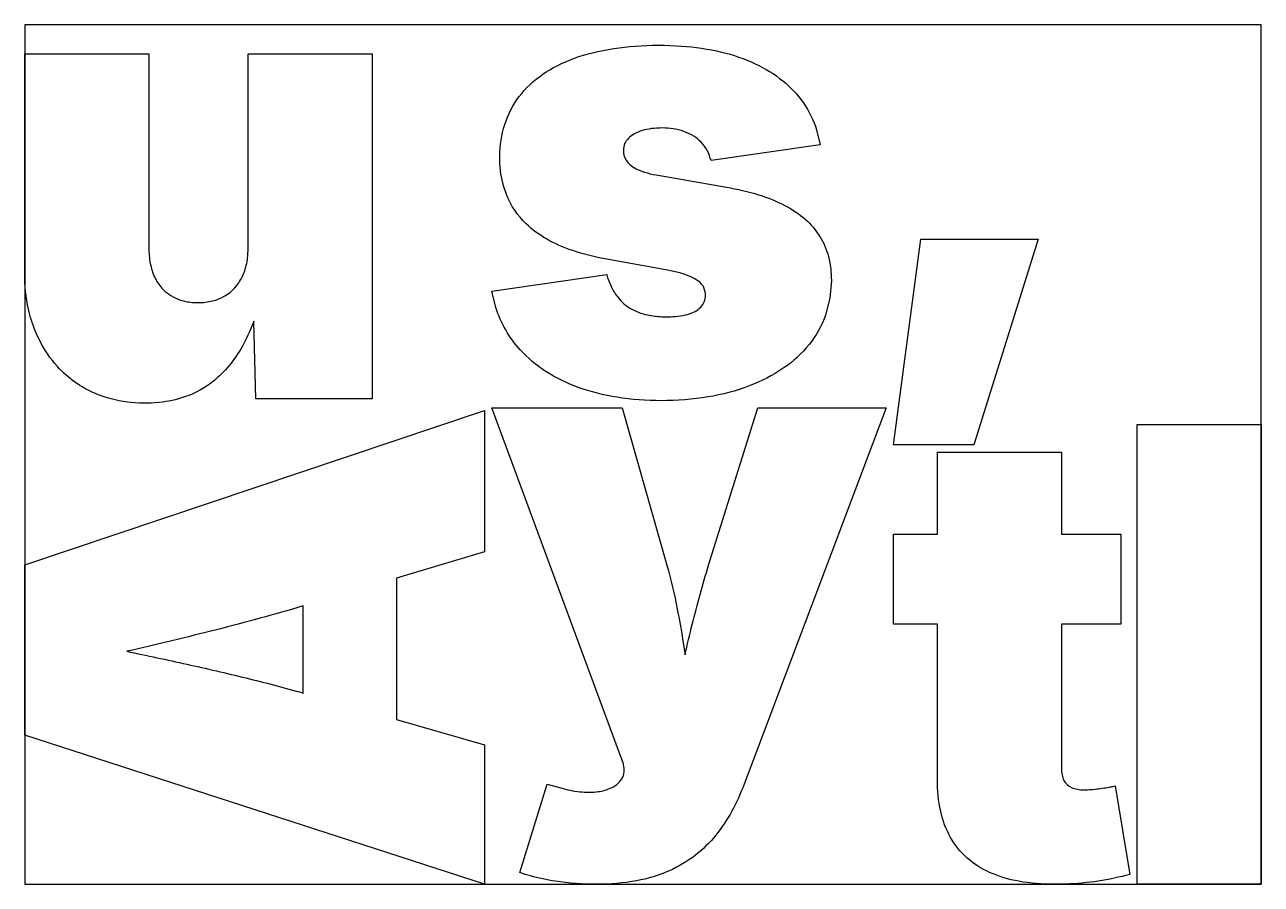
# Model space of a CAD drawing. Header units: millimetres. Extents: x 0 to 1711, y 0 to 1190.
import ezdxf

# ---------------------------------------------------------------- set-up
doc = ezdxf.new("R2010")
doc.units = ezdxf.units.MM
doc.layers.add('CUT', color=7, linetype='Continuous')
doc.layers.add('ROLL', color=1, linetype='Continuous')

msp = doc.modelspace()

# ---------------------------------------------------------------- linework, layer by layer
at = {"layer": 'CUT'}
for points in [[(316.9, 779.7, -0.035325), (303.3, 748.7, -0.044227), (285.6, 721.4, -0.053349), (263.5, 698.5, -0.090627), (221.2, 674.7, -0.0577), (186.2, 667.1, -0.056698), (142, 667.6, -0.069011), (97.8, 679.4, -0.108133), (45.3, 716.7, -0.067945), (20.7, 752.6, -0.061803), (5.3, 796, -0.055329), (0, 845.5), (0, 1149.6), (171.7, 1149.6), (171.7, 881.3, 0.049462), (173.8, 859.2, 0.061125), (179.8, 840.5, 0.072168), (189.7, 825.5, 0.115882), (211.2, 810.5, 0.067495), (229.6, 805.9, 0.057192), (250.3, 805.9, 0.066735), (268.7, 810.5, 0.150623), (296.1, 832.6, 0.067425), (304.4, 849.4, 0.057269), (308.7, 869.9), (309.2, 881.3), (309.2, 1149.6), (480.9, 1149.6), (480.9, 672), (319.9, 672)], [(1100.9, 1023.6), (949.7, 1001.8, 0.063992), (944.3, 1016, 0.132073), (925.1, 1036.1, 0.054799), (912.1, 1042.2, 0.045796), (897.4, 1045.9, 0.069182), (867.2, 1046.1, 0.039868), (854.5, 1043.4, 0.051647), (843.8, 1039, 0.070666), (835.5, 1033, 0.09407), (830.2, 1025.4, 0.104732), (828.4, 1016.3, 0.143428), (832.1, 1002.6, 0.073731), (837.5, 996.3, 0.059646), (846, 990.7, 0.043986), (857.8, 985.9, 0.031712), (873.6, 982.1), (971, 965, -0.032327), (1015.6, 954.5, -0.044798), (1052, 939.7, -0.060208), (1080.2, 920.6, -0.073411), (1100.2, 897, -0.075382), (1112.3, 868.9, -0.064401), (1116.2, 836.1), (1114.2, 811.2), (1108.3, 788.1, -0.084579), (1085.5, 747.3, -0.073394), (1049.7, 714.3, -0.059904), (1002.5, 689.9, -0.049118), (945.6, 674.7, -0.041807), (880.9, 669.5, -0.040053), (819.6, 674.2, -0.047408), (766, 687.9, -0.05633), (721.1, 710.1, -0.065351), (685.6, 740, -0.107521), (652, 798.4), (646.4, 821.1), (805.3, 844.2, 0.04176), (811.9, 826.8, 0.055152), (821, 812.3, 0.098029), (839.9, 796.2, 0.060118), (856.6, 789.5, 0.048085), (876.9, 786.1, 0.031687), (896.7, 785.9, 0.033848), (911.2, 787.6, 0.047218), (923, 790.9, 0.06709), (932.1, 795.9, 0.089701), (938.4, 802.6, 0.098526), (941.6, 810.8, 0.083577), (941.6, 820, 0.14393), (936.2, 831.3, 0.071993), (928.7, 837.4, 0.046741), (918.2, 842.5, 0.029155), (904.4, 846.9, 0.018236), (887.3, 850.6), (802.7, 866, -0.037099), (758.3, 877.2, -0.04888), (722, 893.4, -0.061887), (693.8, 914.4, -0.107274), (666.6, 954.9, -0.065949), (658.5, 987.8, -0.063622), (659.2, 1030, -0.083283), (672.7, 1072.3, -0.084019), (698.9, 1106.9, -0.071984), (736.9, 1133.3, -0.05635), (785.8, 1151.2, -0.043381), (844.9, 1160.4, -0.034792), (908.6, 1160.5, -0.041138), (964, 1152.2, -0.050677), (1011, 1136, -0.061658), (1049.1, 1112.3, -0.070976), (1077.5, 1081.7, -0.073735), (1095.8, 1044.5)], [(913.8, 317.8, -0.011732), (934.5, 401.4, -0.00769), (946.3, 441.6), (1014.6, 659.5), (1192.3, 659.5), (995.4, 138.4, -0.034724), (978.4, 101, -0.046708), (956.2, 67.8, -0.057028), (927.7, 39.9, -0.061098), (891.6, 18.5, -0.056768), (846.7, 4.8, -0.047138), (792.1, 0, -0.036853), (734, 4.3, -0.031137), (699.8, 11.5, -0.022001), (685.3, 16.2), (722.9, 138.4), (745.1, 132.4, 0.0455), (771.4, 127.8, 0.055212), (793.7, 128.3, 0.073066), (811.3, 133.3, 0.103971), (823.4, 142.1, 0.210249), (829.5, 160.6), (827.9, 167.9), (823.2, 181.5), (646.4, 659.5), (826.7, 659.5), (888.6, 441.6, -0.021022), (903, 380.8, -0.007662), (910.4, 339.3)], [(1508.9, 136.3), (1529.4, 13.7, -0.058341), (1440.5, 0.3, -0.008793), (1424.8, 0, -0.045164), (1375.6, 4.1, -0.061172), (1335.2, 16.4, -0.076965), (1303.7, 36.7, -0.082426), (1281.1, 64.9, -0.072591), (1267.5, 101, -0.055866), (1262.9, 144.8), (1262.9, 360.1), (1202.3, 360.1), (1202.3, 484.8), (1262.9, 484.8), (1262.9, 598.4), (1434.6, 598.4), (1434.6, 484.8), (1516.6, 484.8), (1516.6, 360.1), (1434.6, 360.1), (1434.6, 160.6, 0.049575), (1435.5, 151.4, 0.070009), (1438, 143.9, 0.172869), (1448.6, 134, 0.063202), (1456.8, 131.5, 0.043916), (1467.1, 130.7, 0.023913), (1481.1, 131.7, 0.016821), (1501.1, 134.5, 0.015466), (1507, 135.7)], [(141.4, 322.5, -0.002549), (224.3, 304.7, -0.005798), (306, 285.7, -0.00939), (385.3, 264.8), (385.3, 385.3, -0.009677), (265.4, 352.4, -0.005681)]]:
    msp.add_lwpolyline(points, format="xyb", close=True, dxfattribs=at)
for points in [[(1202.3, 608.4), (1239.9, 892.9), (1402.2, 892.9), (1313.3, 608.4), (1202.3, 608.4)], [(636.4, 656.1), (636.4, 460.4), (514.3, 423.7), (514.3, 228.1), (636.4, 193.1), (636.4, 0), (0, 206.3), (0, 442.1)], [(1539.4, 636.4), (1711.2, 636.4), (1711.2, 0), (1539.4, 0), (1539.4, 636.4)]]:
    msp.add_lwpolyline(points, close=True, dxfattribs=at)
at = {"layer": 'ROLL'}
msp.add_lwpolyline([(0, 0), (1711.2, 0), (1711.2, 1190), (0, 1190)], close=True, dxfattribs=at)

doc.saveas('drawing.dxf')
